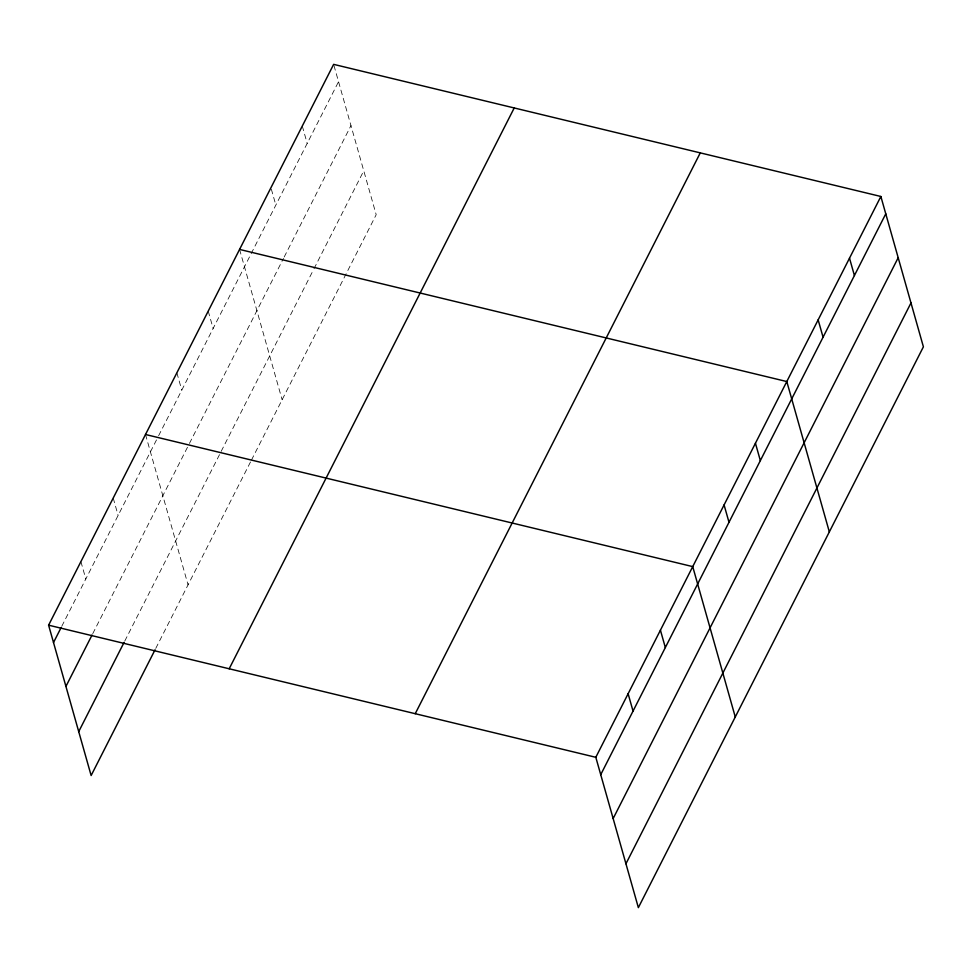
<?xml version="1.0" encoding="UTF-8"?>
<svg xmlns="http://www.w3.org/2000/svg" width="972" height="972" viewBox="0 0 972 972"><rect width="100%" height="100%" fill="white"/><g stroke="black" fill="none" stroke-linecap="round" stroke-linejoin="round"><path stroke-width="0.73" stroke-dasharray="4.86 3.65" d="M61.758 626.308L157.926 437.108M158.606 435.76L338.548 81.709M92.741 633.683L188.75 444.775M189.431 443.439L283.484 258.37M284.176 257.033L350.965 125.595M124.781 641.034L313.324 270.058M314.005 268.722L363.759 170.817M155.751 648.409L250.764 461.457M251.444 460.12L376.188 214.703L333.639 64.359M302.28 126.044L307.201 143.406M271.346 189.188L275.841 205.092M239.574 249.427L282.123 399.771M208.227 311.125L213.135 328.475M176.868 372.811L181.776 390.161M145.508 434.496L188.058 584.84M113.214 498.065L118.122 515.415M80.907 561.622L85.815 578.972"/><path stroke-width="1.46" d="M155.07 649.758L91.137 775.522L48.6 625.178L333.639 64.359L880.863 196.478L923.4 346.822L638.361 907.641L595.812 757.297L880.863 196.478M53.509 642.541L61.078 627.657M65.926 686.426L92.048 635.032M78.72 731.637L124.088 642.383M229.185 668.785L514.224 107.953M415.238 713.703L700.277 152.871M600.732 774.66L885.771 213.828M613.15 818.546L898.189 257.714M625.944 863.756L910.983 302.936M239.574 249.427L786.798 381.546L829.335 531.891M145.508 434.496L692.732 566.615L735.269 716.959M48.6 625.178L595.812 757.297M849.504 258.163L854.412 275.526M818.145 319.861L823.065 337.211M755.438 443.244L760.347 460.594M724.079 504.93L729 522.28M660.425 630.184L665.334 647.534M628.119 693.741L633.039 711.091"/></g></svg>
